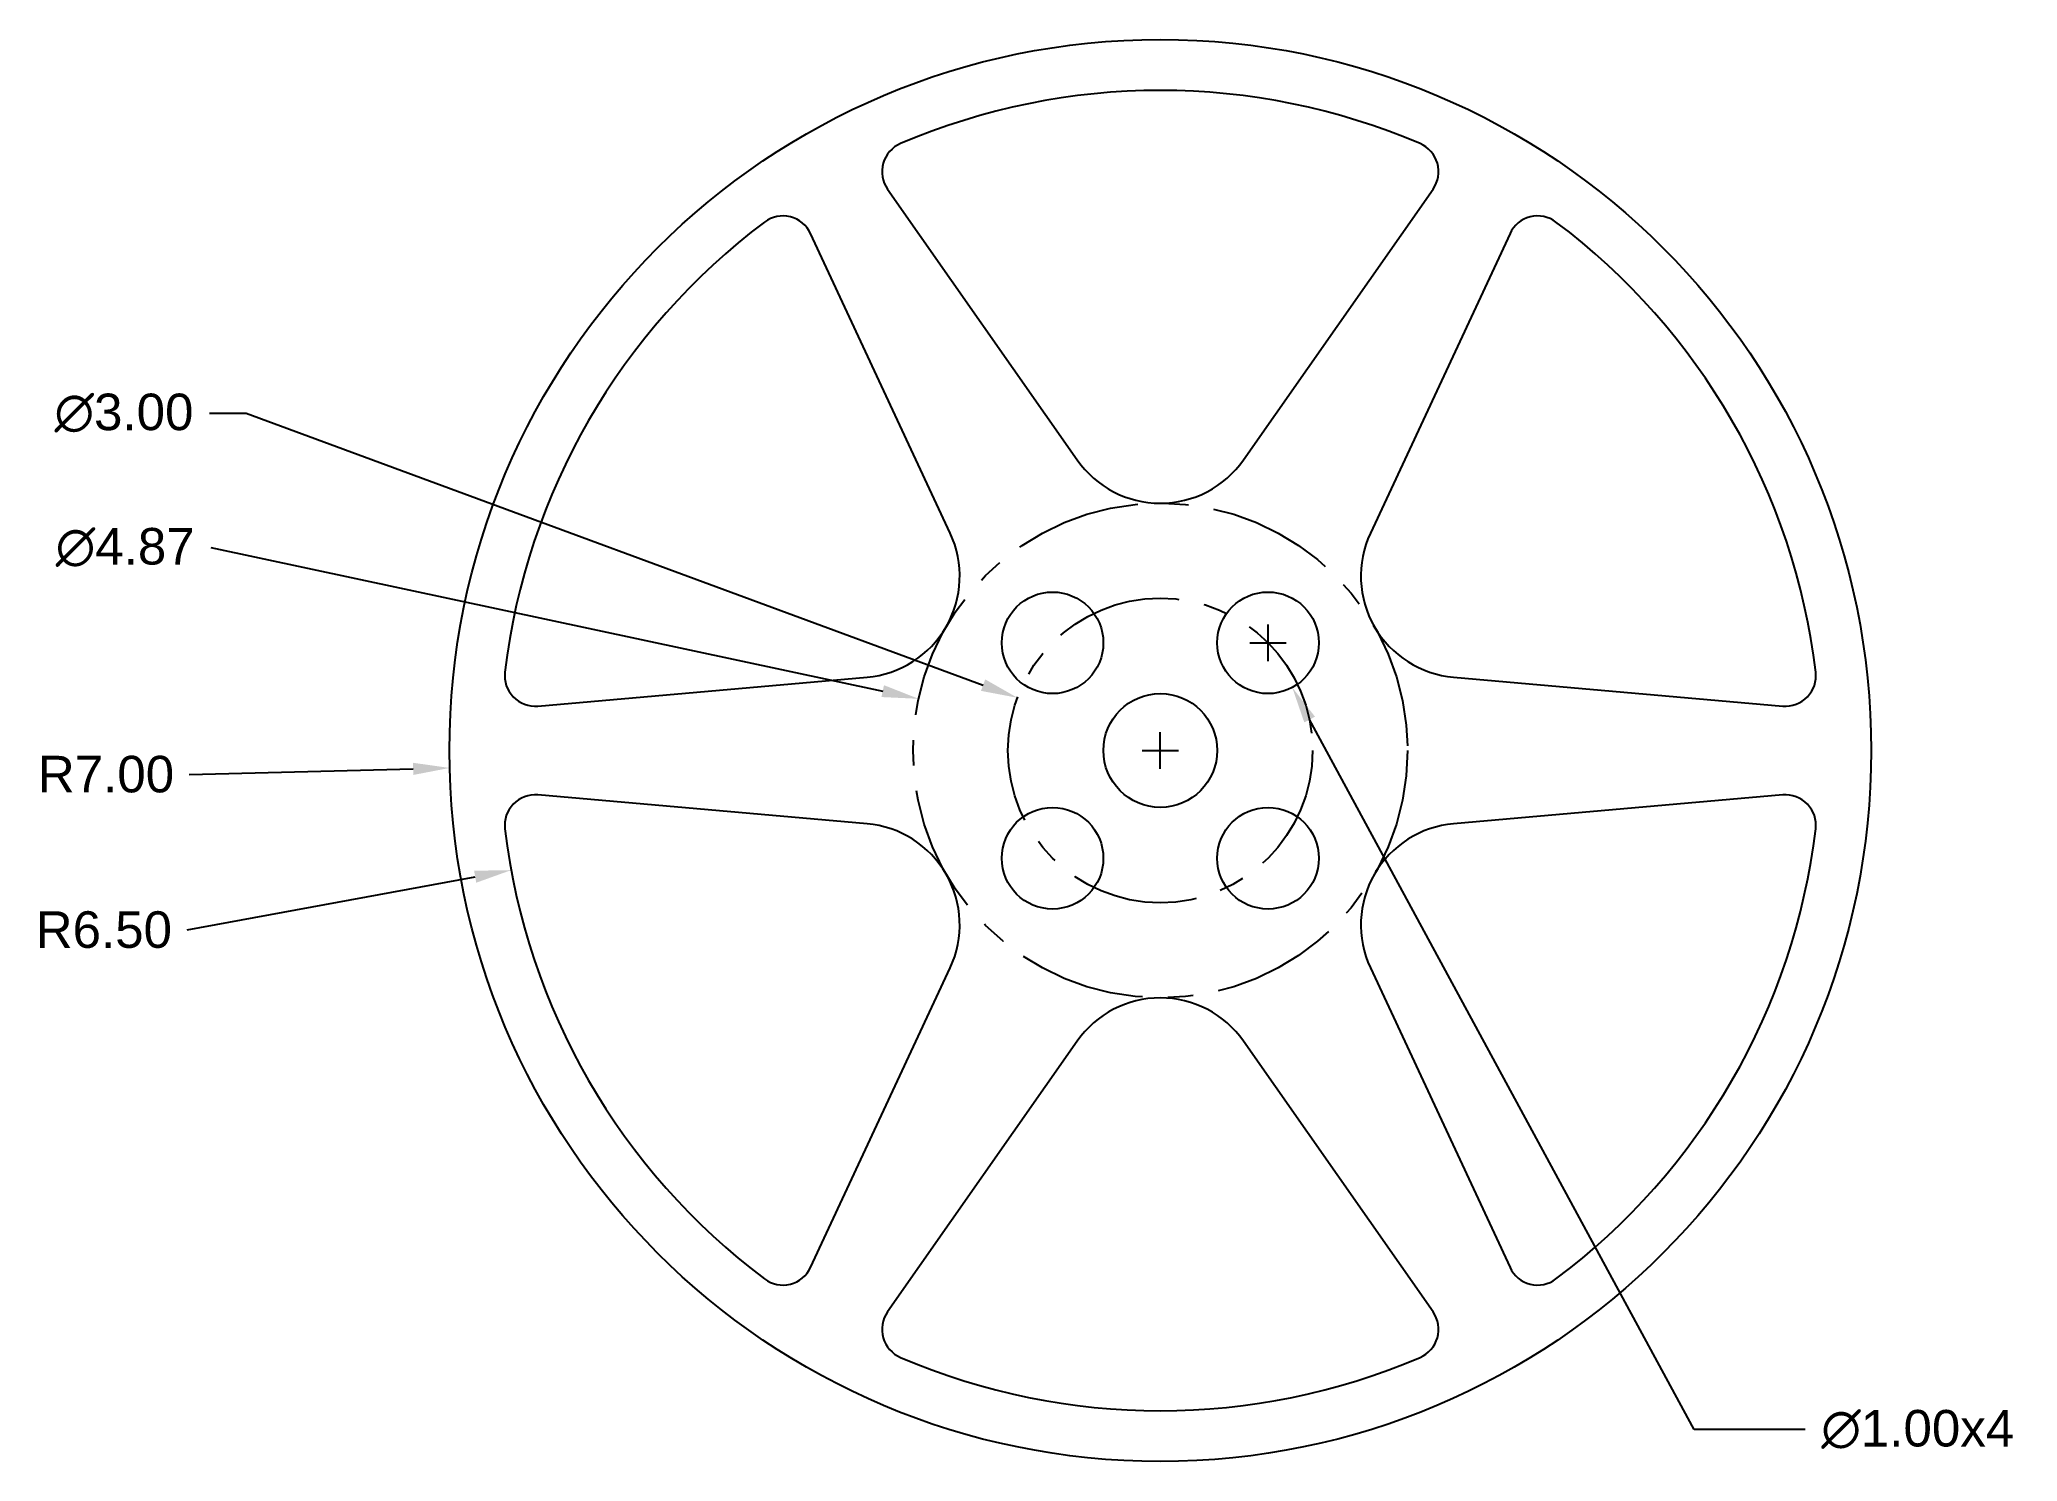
# Model space of a CAD drawing. Header units: millimetres. Extents: x 11 to 30.5, y 8 to 22.
import ezdxf

# ---------------------------------------------------------------- set-up
doc = ezdxf.new("R2010")
doc.units = ezdxf.units.MM
doc.header["$MEASUREMENT"] = 0
doc.linetypes.add('CENTER', pattern=[2, 1.25, -0.25, 0.25, -0.25])
doc.styles.get("Standard").update_dxf_attribs({"font": 'arial.ttf'})
doc.dimstyles.get("Standard").update_dxf_attribs({"dimscale": 2, "dimtxt": 0.18, "dimasz": 0.18, "dimexe": 0.18, "dimexo": 0.0625, "dimgap": 0.09, "dimtad": 0, "dimtih": 1, "dimtoh": 1, "dimzin": 0, "dimdsep": 46, "dimtxsty": 'Standard', "dimcen": 0.09, "dimadec": 0, "dimazin": 0, "dimtfac": 1, "dimtofl": 0, "dimtmove": 0, "dimatfit": 3, "dimfxl": 1, "dimtolj": 1, "dimtzin": 0, "dimarcsym": 0})

# ---------------------------------------------------------------- blocks, each defined once
blk = doc.blocks.new('*U1')
blk.add_lwpolyline([(-2.558, 1.508, 0.476024), (-2.686, 1.06), (-0.819, -1.606, 0.520567), (0.819, -1.606), (2.686, 1.06, 0.476024), (2.558, 1.508, 0.205068)], format="xyb", close=True)
blk = doc.blocks.new('*U2')
at = {"color": 0, "linetype": 'ByBlock', "lineweight": -2, "transparency": 16777216}
blk.add_blockref('*U1', (22.061, 19.483), dxfattribs=at)
for p, rotation in [((18.192, 17.25), 59.99999999999999), ((25.93, 17.25), 300.0000000000001), ((18.192, 12.782), 120), ((25.93, 12.782), 240), ((22.061, 10.548), 180)]:
    blk.add_blockref('*U1', p, dxfattribs=dict(at, rotation=rotation))
blk = doc.blocks.new('*D4')
at = {"color": 0, "lineweight": -2, "transparency": 16777216}
for p, q in [((23.122, 15.896), (23.122, 16.256)), ((22.942, 16.076), (23.302, 16.076)), ((27.318, 8.331), (23.531, 15.32)), ((28.412, 8.331), (27.318, 8.331))]:
    blk.add_line(p, q, dxfattribs=at)
at = {"color": 0, "transparency": 16777216}
blk.add_solid([(23.584, 15.349), (23.479, 15.292), (23.36, 15.637)], dxfattribs=at)
at = {"layer": 'Defpoints', "color": 0, "transparency": 16777216}
for p in [(22.883, 16.516), (23.36, 15.637)]:
    blk.add_point(p, dxfattribs=at)
at = {"color": 0, "transparency": 16777216, "insert": (29.52, 8.331), "char_height": 0.36, "attachment_point": 5}
blk.add_mtext('\\A1;∅1.00x4', dxfattribs=at)
blk = doc.blocks.new('*D5')
at = {"color": 0, "lineweight": -2, "transparency": 16777216}
for p, q in [((12.698, 18.338), (13.058, 18.338)), ((13.058, 18.338), (20.316, 15.66)), ((22.061, 14.836), (22.061, 15.196)), ((21.881, 15.016), (22.241, 15.016))]:
    blk.add_line(p, q, dxfattribs=at)
at = {"color": 0, "transparency": 16777216}
blk.add_solid([(20.337, 15.716), (20.295, 15.603), (20.654, 15.535)], dxfattribs=at)
at = {"layer": 'Defpoints', "color": 0, "transparency": 16777216}
for p in [(20.654, 15.535), (23.468, 14.497)]:
    blk.add_point(p, dxfattribs=at)
at = {"color": 0, "transparency": 16777216, "insert": (11.856, 18.338), "char_height": 0.36, "attachment_point": 5}
blk.add_mtext('\\A1;∅3.00', dxfattribs=at)
blk = doc.blocks.new('*D6')
at = {"color": 0, "lineweight": -2, "transparency": 16777216}
for p, q in [((12.711, 17.015), (19.328, 15.6)), ((22.061, 14.836), (22.061, 15.196)), ((21.881, 15.016), (22.241, 15.016))]:
    blk.add_line(p, q, dxfattribs=at)
at = {"color": 0, "transparency": 16777216}
blk.add_solid([(19.34, 15.659), (19.315, 15.542), (19.68, 15.525)], dxfattribs=at)
at = {"layer": 'Defpoints', "color": 0, "transparency": 16777216}
for p in [(19.68, 15.525), (24.442, 14.507)]:
    blk.add_point(p, dxfattribs=at)
at = {"color": 0, "transparency": 16777216, "insert": (11.868, 17.015), "char_height": 0.36, "attachment_point": 5}
blk.add_mtext('\\A1;∅4.87', dxfattribs=at)
blk = doc.blocks.new('*D9')
at = {"color": 0, "lineweight": -2, "transparency": 16777216}
for p, q in [((22.061, 14.836), (22.061, 15.196)), ((21.881, 15.016), (22.241, 15.016)), ((12.498, 14.781), (14.703, 14.835))]:
    blk.add_line(p, q, dxfattribs=at)
at = {"color": 0, "transparency": 16777216}
blk.add_solid([(14.702, 14.895), (14.705, 14.775), (15.063, 14.844)], dxfattribs=at)
at = {"layer": 'Defpoints', "color": 0, "transparency": 16777216}
for p in [(22.061, 15.016), (15.063, 14.844)]:
    blk.add_point(p, dxfattribs=at)
at = {"color": 0, "transparency": 16777216, "insert": (11.679, 14.781), "char_height": 0.36, "attachment_point": 5}
blk.add_mtext('\\A1;R7.00', dxfattribs=at)
blk = doc.blocks.new('*D10')
at = {"color": 0, "lineweight": -2, "transparency": 16777216}
for p, q in [((22.061, 14.836), (22.061, 15.196)), ((21.881, 15.016), (22.241, 15.016)), ((12.477, 13.25), (15.315, 13.773))]:
    blk.add_line(p, q, dxfattribs=at)
at = {"color": 0, "transparency": 16777216}
blk.add_solid([(15.304, 13.832), (15.325, 13.714), (15.669, 13.838)], dxfattribs=at)
at = {"layer": 'Defpoints', "color": 0, "transparency": 16777216}
for p in [(22.061, 15.016), (15.669, 13.838)]:
    blk.add_point(p, dxfattribs=at)
at = {"color": 0, "transparency": 16777216, "insert": (11.658, 13.25), "char_height": 0.36, "attachment_point": 5}
blk.add_mtext('\\A1;R6.50', dxfattribs=at)

msp = doc.modelspace()

# ---------------------------------------------------------------- linework, layer by layer
for centre, radius in [((22.061, 15.016), 7), ((21, 16.076), 0.5), ((23.122, 16.076), 0.5), ((22.061, 15.016), 0.56), ((21, 13.955), 0.5), ((23.122, 13.955), 0.5)]:
    msp.add_circle(centre, radius)
at = {"linetype": 'CENTER'}
for radius in [2.435, 1.5]:
    msp.add_circle((22.061, 15.016), radius, dxfattribs=at)

# ---------------------------------------------------------------- block references
msp.add_blockref('*U2', (0, 0))

# ---------------------------------------------------------------- dimensions: what is measured, and where the dimension line sits
for p1, p2, picture, middle in [((23.468, 14.497), (20.654, 15.535), '*D5', (11.856, 18.338)), ((24.442, 14.507), (19.68, 15.525), '*D6', (12.711, 17.015))]:
    dim = msp.add_diameter_dim_2p(p1=p1, p2=p2, dimstyle='Standard')
    dim.commit()
    dim.dimension.update_dxf_attribs({"geometry": picture, "text_midpoint": middle, "dimtype": 163})
dim = msp.add_diameter_dim_2p(p1=(22.883, 16.516), p2=(23.36, 15.637), text='<>x4', dimstyle='Standard')
dim.commit()
dim.dimension.update_dxf_attribs({"geometry": '*D4', "text_midpoint": (29.52, 8.331), "dimtype": 163})
for mpoint, picture, middle in [((15.669, 13.838), '*D10', (12.477, 13.25)), ((15.063, 14.844), '*D9', (12.498, 14.781))]:
    dim = msp.add_radius_dim(center=(22.061, 15.016), mpoint=mpoint, dimstyle='Standard')
    dim.commit()
    dim.dimension.update_dxf_attribs({"geometry": picture, "text_midpoint": middle, "dimtype": 164})

doc.saveas('drawing.dxf')
